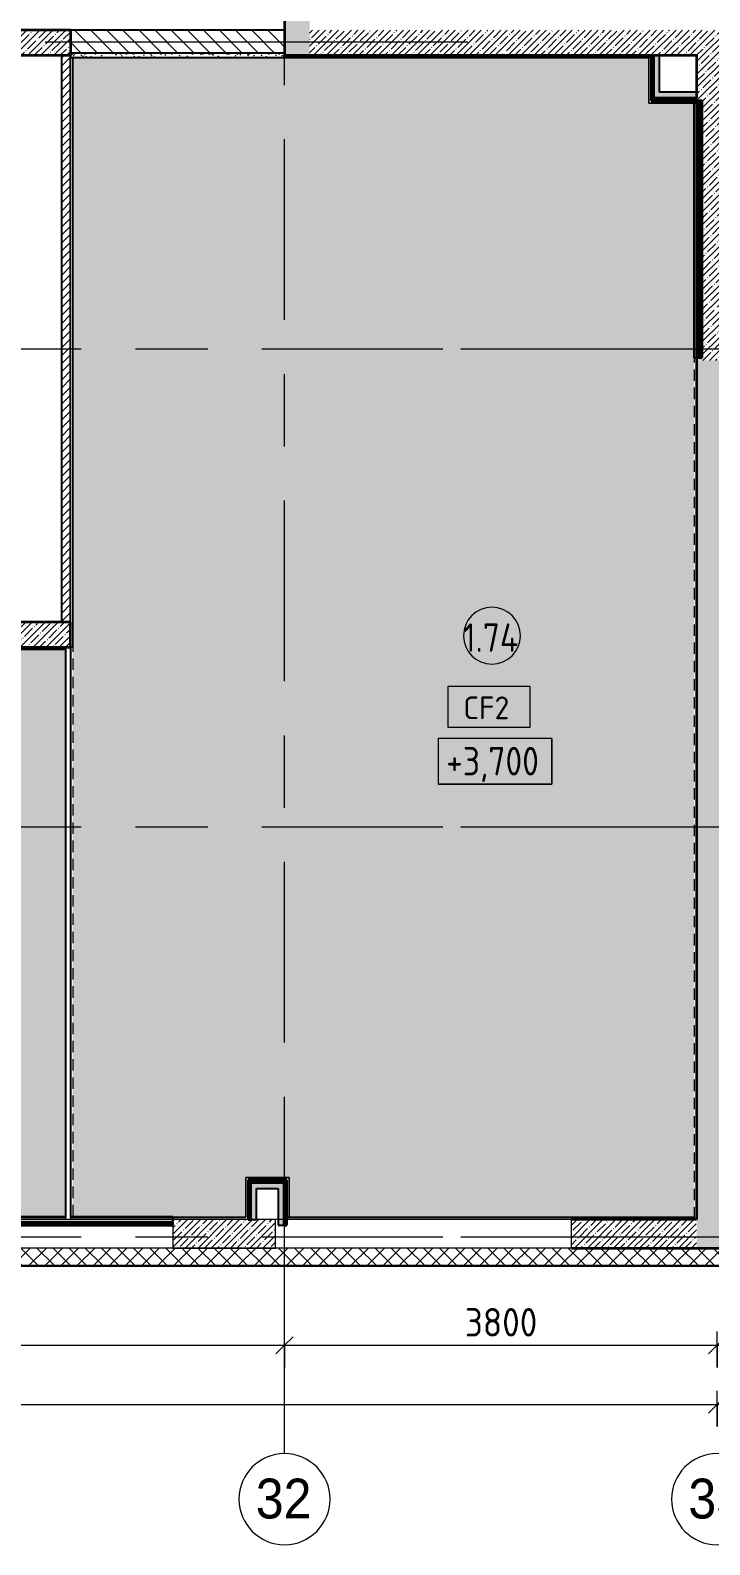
# Model space of a CAD drawing. Header units: millimetres. Extents: x 81676 to 276943, y -8553 to 29000.
# Drawn here: x 118977 to 124945, y -2706 to 10600 of the extents above; entities that cross this region are included whole.
import ezdxf

# ---------------------------------------------------------------- set-up
doc = ezdxf.new("R2010")
doc.units = ezdxf.units.MM
doc.linetypes.add('200_ШТРИХ__ш1_п0_6_', pattern=[160, 100, -60])
doc.linetypes.add('Осевая', pattern=[3175, 635, -476.25, 1587.5, -476.25])
for name, color, linetype, lineweight in [('A-ANNO-DIMS', 7, 'Continuous', 9), ('A-ANNO-DIMS-100', 7, 'Continuous', 9), ('A-AREA-IDEN', 7, 'Continuous', 9), ('A-CLNG-IDEN', 7, 'Continuous', 9), ('A-DETL-MBND', 7, '200_ШТРИХ__ш1_п0_6_', 9), ('A-DETL-MBND-1', 7, 'Continuous', 9), ('A-WALL', 7, 'Continuous', 9), ('G-ANNO-DIMS', 7, 'Continuous', 9), ('I-WALL', 7, 'Continuous', 9), ('S-COLS', 7, 'Continuous', 9), ('Оси', 7, 'Continuous', 9), ('Оси-1', 7, 'Continuous', 20), ('Оси-2', 7, 'Осевая', 9)]:
    doc.layers.add(name, color=color, linetype=linetype, lineweight=lineweight)
for name, color, linetype, lineweight, true_color in [('A-WALL-1', 7, 'Continuous', 35, 0x3c3c3c), ('A-WALL-2', 7, 'Continuous', 25, 0x3c3c3c), ('A-WALL-3', 7, 'Continuous', 13, 0x3c3c3c), ('A-WALL-FNSH-1', 7, 'Continuous', 9, 0x3c3c3c), ('A-WALL-FNSH-2', 7, 'Continuous', 13, 0x3c3c3c)]:
    doc.layers.add(name, color=color, linetype=linetype, lineweight=lineweight, true_color=true_color)
doc.styles.add('Arial', font='arial.ttf', dxfattribs={"width": 0.9, "height": 350})
doc.styles.add('GOST Common', font='GOST_Common.ttf', dxfattribs={"width": 0.9, "height": 250})
doc.styles.add('GOST Common_1', font='GOST_Common.ttf', dxfattribs={"height": 200})
doc.styles.add('ISOCPEUR', font='isocpeur.ttf', dxfattribs={"width": 0.9, "height": 250})
doc.dimstyles.new('ISO-2_5_0_9К_БОЛЬШОЙ', dxfattribs={"dimscale": 304.8, "dimtxt": 248.995294, "dimasz": 0.492126, "dimexe": 0.393701, "dimexo": 0.984252, "dimgap": 0, "dimtad": 1, "dimdec": 0, "dimrnd": 10, "dimzin": 0, "dimdsep": 46, "dimtxsty": 'ISOCPEUR', "dimblk1": 'OBLIQUE', "dimblk2": 'OBLIQUE', "dimsah": 1, "dimcen": 0.09, "dimdle": 0.393701, "dimazin": 0, "dimtfac": 1, "dimtdec": 4, "dimtix": 1, "dimtmove": 0, "dimatfit": 3, "dimfxl": 1, "dimtvp": 1, "dimtolj": 1, "dimtzin": 0, "dimarcsym": 2})
pattern_1 = [(45, (0, 0), (-57.024626, 57.024626), []), (45, (57.025, 0), (-57.024626, 57.024626), [100.806, -20.161, 3.353, -16.808])]
pattern_2 = [(45, (0, 0), (-106.06602, 106.06602), []), (135, (0, 0), (-106.06602, -106.06602), [])]

# ---------------------------------------------------------------- blocks, each defined once
blk = doc.blocks.new('Ось сетки - D8-29747960-План потолков с обозначением видов отделки и геометрии 1 этажа в осях 23_1-33')
at = {"layer": 'Оси-1'}
for start, end in [(360, 180), (180, 360)]:
    blk.add_arc((0, 0), 4, start, end, dxfattribs=at)
blk = doc.blocks.new('DIMBLOCK11-План потолков с обозначением видов отделки и геометрии 1 этажа в осях 23_1-33')
at = {"layer": 'A-ANNO-DIMS-100'}
for p, q in [((115960, -1148), (115960, -834)), ((121210, -1148), (121210, -834)), ((115960, -954), (121210, -954)), ((115960, -954), (115960, -1148)), ((121210, -954), (121210, -1148))]:
    blk.add_line(p, q, dxfattribs=at)
at = {"layer": 'A-ANNO-DIMS-100', "lineweight": 20}
for p, q in [((115960, -954), (116035, -879)), ((121210, -954), (121285, -879)), ((115960, -954), (115885, -1029)), ((121210, -954), (121135, -1029))]:
    blk.add_line(p, q, dxfattribs=at)
at = {"layer": 'A-ANNO-DIMS-100', "color": 0, "insert": (118269, -627), "char_height": 250, "width": 758.48, "attachment_point": 1, "line_spacing_factor": 1.149209, "style": 'ISOCPEUR'}
blk.add_mtext('5250', dxfattribs=at)
blk = doc.blocks.new('_Oblique')
at = {"color": 0, "linetype": 'ByBlock', "lineweight": -2}
blk.add_line((-0.5, -0.5), (0.5, 0.5), dxfattribs=at)
blk = doc.blocks.new('DIMBLOCK12-План потолков с обозначением видов отделки и геометрии 1 этажа в осях 23_1-33')
at = {"layer": 'A-ANNO-DIMS-100'}
for p, q in [((121210, -1148), (121210, -834)), ((125010, -1148), (125010, -834)), ((121210, -954), (125130, -954)), ((121210, -954), (121210, -1148)), ((125010, -954), (125010, -1148))]:
    blk.add_line(p, q, dxfattribs=at)
at = {"layer": 'A-ANNO-DIMS-100', "lineweight": 20}
for p, q in [((121210, -954), (121285, -879)), ((125010, -954), (125085, -879)), ((121210, -954), (121135, -1029)), ((125010, -954), (124935, -1029))]:
    blk.add_line(p, q, dxfattribs=at)
at = {"layer": 'A-ANNO-DIMS-100', "color": 0, "insert": (122794, -627), "char_height": 250, "width": 758.48, "attachment_point": 1, "line_spacing_factor": 1.149209, "style": 'ISOCPEUR'}
blk.add_mtext('3800', dxfattribs=at)
blk = doc.blocks.new('Марка_Помещения - Номер-25198446-План потолков с обозначением видов отделки и геометрии 1 этажа в осях 23_1-33')
at = {"layer": 'A-AREA-IDEN'}
for start, end in [(360, 180), (180, 360)]:
    blk.add_arc((0, 0), 2.5, start, end, dxfattribs=at)
blk = doc.blocks.new('DIMBLOCK26-План потолков с обозначением видов отделки и геометрии 1 этажа в осях 23_1-33')
at = {"layer": 'A-ANNO-DIMS-100'}
for p, q in [((84560, -1669), (84560, -1355)), ((125010, -1669), (125010, -1355)), ((84440, -1475), (125130, -1475)), ((84560, -1475), (84560, -1669)), ((125010, -1475), (125010, -1669))]:
    blk.add_line(p, q, dxfattribs=at)
at = {"layer": 'A-ANNO-DIMS-100', "lineweight": 20}
for p, q in [((84560, -1475), (84635, -1400)), ((125010, -1475), (125085, -1400)), ((84560, -1475), (84485, -1550)), ((125010, -1475), (124935, -1550))]:
    blk.add_line(p, q, dxfattribs=at)
at = {"layer": 'A-ANNO-DIMS-100', "color": 0, "insert": (104366, -1149), "char_height": 250, "width": 1005.56, "attachment_point": 1, "line_spacing_factor": 1.149209, "style": 'ISOCPEUR'}
blk.add_mtext('40450', dxfattribs=at)
blk = doc.blocks.new('М_потолков - Марка_ Имя типа-25382930-План потолков с обозначением видов отделки и геометрии 1 этажа в осях 23_1-33')
at = {"layer": 'A-CLNG-IDEN'}
for p, q in [((3.625, 1.984375), (-3.625, 1.984375)), ((-3.625, 1.984375), (-3.625, -1.59375)), ((3.625, -1.59375), (3.625, 1.984375)), ((-3.625, -1.59375), (3.625, -1.59375))]:
    blk.add_line(p, q, dxfattribs=at)
blk = doc.blocks.new('Высотные отметки - 10х4_h_-17668695-План потолков с обозначением видов отделки и геометрии 1 этажа в осях 23_1-33')
at = {"layer": 'G-ANNO-DIMS'}
for p, q in [((-5, 4), (-5, 0)), ((5, 4), (-5, 4)), ((5, 4), (-5, 4)), ((-5, 4), (-5, 0)), ((5, 4), (5, 0)), ((5, 0), (5, 4)), ((5, 0), (-5, 0)), ((-5, 0), (5, 0))]:
    blk.add_line(p, q, dxfattribs=at)

msp = doc.modelspace()

# ---------------------------------------------------------------- hatches: boundary and pattern name
at = {"layer": 'A-DETL-MBND-1'}
h = msp.add_hatch(color=256, dxfattribs=at)
h.paths.add_polyline_path([(120451.6, 170), (120869, 170), (120869, 521), (121249, 521), (121249, 170), (124810, 170), (124810, 7721), (124805, 7721), (124805, 9959), (124410, 9959), (124410, 10360), (119350, 10360), (119350, 175), (120230, 175), (120230, 170)])
h.paths.add_polyline_path([(112890, 170), (115960, 170), (115960, 520), (116430, 520), (116430, 170), (118830, 171), (118830, 175), (119290, 175), (119290, 5160), (111910, 5160), (111910, 6600), (109770, 6600), (109770, 175), (112510, 175), (112510, 520), (112890, 520), (112890, 446.1)])
at = {"layer": 'A-WALL'}
h = msp.add_hatch(dxfattribs=at)
h.set_pattern_fill('FP_4', color=256, style=0, pattern_type=2)
h.set_pattern_definition([(45, (0, 0), (-70.71068, 70.71068), []), (135, (0, 0), (-70.71068, -70.71068), [])])
h.paths.add_polyline_path([(125080, -250), (125080, -100), (89210, -100), (89210, -250), (121783, -250)])
at = {"layer": 'I-WALL'}
h = msp.add_hatch(dxfattribs=at)
h.set_pattern_fill('FP_1', color=256, style=0, pattern_type=2)
h.set_pattern_definition(pattern_1)
h.paths.add_polyline_path([(121210, 10380), (121430, 10380), (121430, 13400), (121210, 13400), (121210, 10400)])
h.paths.add_polyline_path([(121430, 13900), (121430, 18600), (121210, 18600), (121210, 13900), (121222, 13900)])
h = msp.add_hatch(dxfattribs=at)
h.set_pattern_fill('FP_3', color=256, style=0, pattern_type=2)
h.set_pattern_definition([(135, (0, 0), (-70.71068, -70.71068), [])])
h.paths.add_polyline_path([(119330, 10400), (121210, 10400), (121210, 10600), (119330, 10600)])
h.paths.add_polyline_path([(109670, 10400), (111930, 10400), (111930, 10600), (107350, 10600), (107350, 10400), (108469.2, 10400)])
h = msp.add_hatch(dxfattribs=at)
h.set_pattern_fill('FP_1', color=256, style=0, pattern_type=2)
h.set_pattern_definition(pattern_1)
h.paths.add_polyline_path([(119120.3, 10380), (119330, 10380), (119330, 10600), (111930, 10600), (111930, 10380), (116457.5, 10380)])
h = msp.add_hatch(dxfattribs=at)
h.set_pattern_fill('FP_1', color=256, style=0, pattern_type=2)
h.set_pattern_definition(pattern_1)
h.paths.add_polyline_path([(124830, 10380), (125080, 10380), (125080, 10600), (121430, 10600), (121430, 10380), (124505, 10380)])
h = msp.add_hatch(dxfattribs=at)
h.set_pattern_fill('FP_2', color=256, style=0, pattern_type=2)
h.set_pattern_definition([(45, (0, 0), (-35.35534, 35.35534), [])])
h.paths.add_polyline_path([(119250, 5400), (119330, 5400), (119330, 10380), (119250, 10380), (119250, 8596.8)])
h = msp.add_hatch(dxfattribs=at)
h.set_pattern_fill('FP_21', color=256, style=0, pattern_type=2)
h.set_pattern_definition([(0, (0, 0), (121.92, 30.48), [10.058, -81.382, 10.058, -81.382, -487.68]), (0, (0, 0), (121.92, 30.48), [-182.88, 10.058, -172.822, 10.058, -81.382, -213.36]), (0, (0, 0), (121.92, 30.48), [-457.2, 10.058, -50.902, 10.058, -142.342]), (120, (45.72, 15.24), (-87.356454, 90.345817), [10.058, -81.382, 10.058, -81.382, -487.68]), (120, (45.72, 15.24), (-87.356454, 90.345817), [-182.88, 10.058, -172.822, 10.058, -81.382, -213.36]), (120, (45.72, 15.24), (-87.356454, 90.345817), [-457.2, 10.058, -50.902, 10.058, -142.342]), (240, (60.96, 76.2), (-34.563546, -120.825817), [10.058, -81.382, 10.058, -81.382, -487.68]), (240, (60.96, 76.2), (-34.563546, -120.825817), [-182.88, 10.058, -172.822, 10.058, -81.382, -213.36]), (240, (60.96, 76.2), (-34.563546, -120.825817), [-457.2, 10.058, -50.902, 10.058, -142.342])])
h.paths.add_polyline_path([(119350, 10360), (121210, 10360), (121210, 10400), (119330, 10400), (119330, 10360)])
h = msp.add_hatch(dxfattribs=at)
h.set_pattern_fill('FP_31', color=256, style=0, pattern_type=2)
h.set_pattern_definition(pattern_2)
h.paths.add_polyline_path([(124442.5, 9980), (124442.5, 10380), (124430, 10380), (124430, 9980)])
h = msp.add_hatch(dxfattribs=at)
h.set_pattern_fill('FP_31', color=256, style=0, pattern_type=2)
h.set_pattern_definition(pattern_2)
h.paths.add_polyline_path([(124445.8, 9992.5), (124455, 9992.5), (124455, 10380), (124442.5, 10380), (124442.5, 9992.5)])
for points in [[(124505, 10005), (124505, 10380), (124455, 10380), (124455, 10005)], [(124830, 10005), (124830, 10055), (124505, 10055), (124505, 10005)], [(124855, 7721), (124855, 9980), (124805, 9980), (124805, 7721)], [(121155, 425), (121155, 475), (120915, 475), (120915, 425), (120965, 425)], [(120915, 150), (120965, 150), (120965, 425), (120915, 425)], [(121205, 100), (121205, 475), (121155, 475), (121155, 100)], [(120230, 125), (120230, 175), (119330, 175), (119330, 150), (119290, 150), (119290, 175), (118830, 175), (118830, 125), (119120.3, 125)]]:
    msp.add_hatch(color=256, dxfattribs=at).paths.add_polyline_path(points)
h = msp.add_hatch(dxfattribs=at)
h.set_pattern_fill('FP_1', color=256, style=0, pattern_type=2)
h.set_pattern_definition(pattern_1)
h.paths.add_polyline_path([(124830, 7700), (125080, 7700), (125080, 10380), (124830, 10380), (124830, 8596.8)])
h = msp.add_hatch(dxfattribs=at)
h.set_pattern_fill('FP_31', color=256, style=0, pattern_type=2)
h.set_pattern_definition(pattern_2)
h.paths.add_polyline_path([(124505, 9980), (124830, 9980), (124830, 9992.5), (124442.5, 9992.5), (124442.5, 9980), (124455, 9980)])
h = msp.add_hatch(dxfattribs=at)
h.set_pattern_fill('FP_31', color=256, style=0, pattern_type=2)
h.set_pattern_definition(pattern_2)
h.paths.add_polyline_path([(124455, 9992.5), (124830, 9992.5), (124830, 10005), (124455, 10005)])
h = msp.add_hatch(dxfattribs=at)
h.set_pattern_fill('FP_31', color=256, style=0, pattern_type=2)
h.set_pattern_definition(pattern_2)
h.paths.add_polyline_path([(124867.5, 7721), (124867.5, 9980), (124855, 9980), (124855, 7721)])
h = msp.add_hatch(dxfattribs=at)
h.set_pattern_fill('FP_31', color=256, style=0, pattern_type=2)
h.set_pattern_definition(pattern_2)
h.paths.add_polyline_path([(124867.5, 7721), (124880, 7721), (124880, 9980), (124867.5, 9980), (124867.5, 8596.8)])
h = msp.add_hatch(dxfattribs=at)
h.set_pattern_fill('FP_1', color=256, style=0, pattern_type=2)
h.set_pattern_definition(pattern_1)
h.paths.add_polyline_path([(125080, -100), (125080, 7700), (124830, 7700), (124830, -100)])
h = msp.add_hatch(dxfattribs=at)
h.set_pattern_fill('FP_1', color=256, style=0, pattern_type=2)
h.set_pattern_definition(pattern_1)
h.paths.add_polyline_path([(119330, 5180), (119330, 5400), (111930, 5400), (111930, 5180), (119290, 5180)])
h = msp.add_hatch(dxfattribs=at)
h.set_pattern_fill('FP_31', color=256, style=0, pattern_type=2)
h.set_pattern_definition(pattern_2)
h.paths.add_polyline_path([(121217.5, 487.5), (121217.5, 500), (120890, 500), (120890, 487.5), (121205, 487.5)])
h = msp.add_hatch(dxfattribs=at)
h.set_pattern_fill('FP_31', color=256, style=0, pattern_type=2)
h.set_pattern_definition(pattern_2)
h.paths.add_polyline_path([(120890, 150), (120902.5, 150), (120902.5, 487.5), (120890, 487.5), (120890, 425)])
h = msp.add_hatch(dxfattribs=at)
h.set_pattern_fill('FP_31', color=256, style=0, pattern_type=2)
h.set_pattern_definition(pattern_2)
h.paths.add_polyline_path([(120902.5, 475), (121205, 475), (121205, 487.5), (120902.5, 487.5)])
h = msp.add_hatch(dxfattribs=at)
h.set_pattern_fill('FP_31', color=256, style=0, pattern_type=2)
h.set_pattern_definition(pattern_2)
h.paths.add_polyline_path([(120902.5, 150), (120915, 150), (120915, 475), (120902.5, 475), (120902.5, 425)])
h = msp.add_hatch(dxfattribs=at)
h.set_pattern_fill('FP_31', color=256, style=0, pattern_type=2)
h.set_pattern_definition(pattern_2)
h.paths.add_polyline_path([(121205, 100), (121217.5, 100), (121217.5, 487.5), (121205, 487.5), (121205, 446.1)])
h = msp.add_hatch(dxfattribs=at)
h.set_pattern_fill('FP_31', color=256, style=0, pattern_type=2)
h.set_pattern_definition(pattern_2)
h.paths.add_polyline_path([(121217.5, 100), (121230, 100), (121230, 500), (121217.5, 500), (121217.5, 446.1)])
h = msp.add_hatch(dxfattribs=at)
h.set_pattern_fill('FP_1', color=256, style=0, pattern_type=2)
h.set_pattern_definition(pattern_1)
h.paths.add_polyline_path([(124830, -100), (124830, 150), (123730, 150), (123730, -100)])
h = msp.add_hatch(dxfattribs=at)
h.set_pattern_fill('FP_31', color=256, style=0, pattern_type=2)
h.set_pattern_definition(pattern_2)
h.paths.add_polyline_path([(118830, 112.5), (120230, 112.5), (120230, 125), (118830, 125)])
h = msp.add_hatch(dxfattribs=at)
h.set_pattern_fill('FP_31', color=256, style=0, pattern_type=2)
h.set_pattern_definition(pattern_2)
h.paths.add_polyline_path([(119120.3, 100), (120230, 100), (120230, 112.5), (118830, 112.5), (118830, 100)])
at = {"layer": 'S-COLS'}
h = msp.add_hatch(dxfattribs=at)
h.set_pattern_fill('FP_1', color=256, style=0, pattern_type=2)
h.set_pattern_definition(pattern_1)
h.paths.add_polyline_path([(120230, -100), (121130, -100), (121130, 150), (120230, 150)])

# ---------------------------------------------------------------- linework, layer by layer
at = {"layer": 'A-DETL-MBND'}
for p, q in [((124410, 9959), (124410, 10380)), ((119350, 10360), (119350, 175)), ((124410, 10360), (121210, 10360)), ((124430, 10360), (124410, 10360)), ((124805, 9960), (124410, 9960)), ((124805, 9959), (124410, 9959)), ((124810, 160), (124810, 7721)), ((119290, 5160), (111910, 5160)), ((119330, 5180), (119350, 5180)), ((120869, 170), (120869, 521)), ((120869, 521), (121249, 521)), ((120870, 170), (120870, 520)), ((120870, 520), (121249, 520)), ((121249, 521), (121249, 170)), ((120230, 170), (120869, 170)), ((121230, 171), (121249, 171)), ((121249, 170), (124810, 170)), ((124830, 160), (124810, 160))]:
    msp.add_line(p, q, dxfattribs=at)
at = {"layer": 'A-WALL'}
for p, q in [((124455, 10380), (124430, 10380)), ((124442.5, 9992.5), (124442.5, 10380)), ((124830, 9992.5), (124442.5, 9992.5)), ((124830, 9980), (124830, 10005)), ((124867.5, 7721), (124867.5, 9980)), ((119350, 5180), (119351, 5180)), ((120902.5, 487.5), (121217.5, 487.5)), ((120902.5, 150), (120902.5, 487.5)), ((121217.5, 487.5), (121217.5, 100)), ((119290, 150), (119290, 170)), ((119330, 150), (119290, 150)), ((119330, 170), (119330, 150)), ((123730, -100), (123730, 150)), ((120230, 112.5), (118830, 112.5)), ((89210, -250), (125230, -250))]:
    msp.add_line(p, q, dxfattribs=at)
at = {"layer": 'A-WALL-1'}
for p, q in [((121210, 13400), (121210, 10380)), ((119330, 10600), (111930, 10600)), ((119330, 10600), (119330, 10380)), ((111930, 10380), (119330, 10380)), ((121210, 10380), (124430, 10380)), ((124430, 10380), (124430, 9980)), ((124455, 10380), (124830, 10380)), ((124455, 10005), (124455, 10380)), ((124830, 10380), (124830, 10005)), ((124430, 9980), (124830, 9980)), ((124830, 10005), (124455, 10005)), ((124830, 9980), (124830, 150)), ((124880, 9980), (124855, 9980)), ((124855, 7721), (124855, 9980)), ((124880, 7721), (124880, 9980)), ((124855, 7721), (124880, 7721)), ((119330, 5400), (111930, 5400)), ((119330, 5180), (119330, 5400)), ((111930, 5180), (119330, 5180)), ((121230, 500), (120890, 500)), ((120890, 500), (120890, 150)), ((120915, 475), (121205, 475)), ((120915, 150), (120915, 475)), ((121205, 475), (121205, 100)), ((121230, 100), (121230, 500)), ((120890, 150), (120915, 150)), ((124830, 150), (123730, 150)), ((120230, 125), (118830, 125)), ((118830, 100), (120230, 100)), ((120230, 100), (120230, 125)), ((121205, 100), (121230, 100)), ((123730, -100), (125080, -100))]:
    msp.add_line(p, q, dxfattribs=at)
at = {"layer": 'A-WALL-2'}
for p, q in [((121210, 10600), (119330, 10600)), ((119250, 10380), (119250, 5400)), ((121210, 10400), (119330, 10400)), ((119330, 10400), (119330, 10360)), ((119330, 5400), (119330, 10380)), ((121210, 10360), (121210, 10380)), ((124505, 10055), (124505, 10380)), ((119330, 10360), (121210, 10360)), ((124830, 10055), (124505, 10055)), ((124805, 9980), (124805, 7721)), ((124855, 9980), (124830, 9980)), ((124805, 7721), (124855, 7721)), ((119290, 170), (119290, 5180)), ((119330, 5180), (119330, 170)), ((120965, 425), (121155, 425)), ((120965, 150), (120965, 425)), ((121155, 425), (121155, 100)), ((119290, 175), (118830, 175)), ((120230, 175), (119330, 175)), ((120230, 125), (120230, 175)), ((120915, 150), (120965, 150)), ((121155, 100), (121205, 100))]:
    msp.add_line(p, q, dxfattribs=at)
at = {"layer": 'A-WALL-3'}
msp.add_line((123730, -100), (108030, -100), dxfattribs=at)
at = {"layer": 'A-WALL-FNSH-1'}
msp.add_line((89202, -258), (125238, -258), dxfattribs=at)
at = {"layer": 'A-WALL-FNSH-2'}
for p, q in [((119350, 10360), (119350, 5180)), ((119351, 5179), (119351, 10359)), ((119351, 10359), (124405.5, 10359)), ((124405.5, 10360), (121210, 10360)), ((124405.5, 10359), (124405.5, 10360)), ((124410, 10359.5), (124409, 10359.5)), ((124409, 10359.5), (124409, 9959)), ((124410, 9960), (124410, 10359.5)), ((124409, 9959), (124830, 9959)), ((124830, 9960), (124410, 9960)), ((111909, 5159), (119289, 5159)), ((119290, 5160), (111910, 5160)), ((119289, 5159), (119289, 171)), ((119350, 5180), (119330, 5180)), ((119351, 5179), (119330, 5179)), ((119331, 171), (119331, 5179)), ((120869, 521), (120869, 171)), ((121251, 521), (120869, 521)), ((120870, 170), (120870, 520)), ((120870, 520), (121250, 520)), ((121250, 520), (121250, 171)), ((121251, 171), (121251, 521)), ((116430, 170), (119290, 170)), ((119289, 171), (116431, 171)), ((119330, 170), (120870, 170)), ((120869, 171), (119331, 171)), ((121250, 171), (121230, 171)), ((121230, 170), (124809, 170)), ((124809, 171), (121251, 171)), ((124809, 170), (124809, 171)), ((89207, -253), (125233, -253))]:
    msp.add_line(p, q, dxfattribs=at)
at = {"layer": 'I-WALL'}
for p, q in [((119290, 150), (112870, 150)), ((123730, 150), (119330, 150))]:
    msp.add_line(p, q, dxfattribs=at)
at = {"layer": 'S-COLS'}
for p, q in [((121130, 150), (120230, 150)), ((120230, 150), (120230, -100)), ((121130, -100), (121130, 150)), ((120230, -100), (121130, -100))]:
    msp.add_line(p, q, dxfattribs=at)
at = {"layer": 'Оси'}
for p, q in [((120319, 10500), (122819, 10500)), ((122760, 7800), (125260, 7800)), ((122760, 3600), (125260, 3600)), ((121210, -1906.3), (121210, 593.7)), ((122760, 0), (125260, 0))]:
    msp.add_line(p, q, dxfattribs=at)
at = {"layer": 'Оси-2'}
for p, q in [((121210, 593.7), (121210, 19415.1)), ((86245.6, 10500), (120319, 10500)), ((84975.6, 7800), (122760, 7800)), ((84975.6, 3600), (122760, 3600)), ((84975.6, 0), (122760, 0))]:
    msp.add_line(p, q, dxfattribs=at)

# ---------------------------------------------------------------- block references
at = {"layer": 'A-AREA-IDEN', "xscale": 99.99999999999993, "yscale": 99.99999999999993, "zscale": 99.99999999999993}
msp.add_blockref('Марка_Помещения - Номер-25198446-План потолков с обозначением видов отделки и геометрии 1 этажа в осях 23_1-33', (123031.7, 5280.3), dxfattribs=at)
at = {"layer": 'A-CLNG-IDEN', "xscale": 99.99999999999993, "yscale": 99.99999999999993, "zscale": 99.99999999999993}
msp.add_blockref('М_потолков - Марка_ Имя типа-25382930-План потолков с обозначением видов отделки и геометрии 1 этажа в осях 23_1-33', (123006.7, 4637.1), dxfattribs=at)
at = {"layer": 'G-ANNO-DIMS', "xscale": 99.99999999999993, "yscale": 99.99999999999993, "zscale": 99.99999999999993}
msp.add_blockref('Высотные отметки - 10х4_h_-17668695-План потолков с обозначением видов отделки и геометрии 1 этажа в осях 23_1-33', (123058.7, 3976.3), dxfattribs=at)
at = {"layer": 'Оси-1', "xscale": 99.99999999999993, "yscale": 99.99999999999993, "zscale": 99.99999999999993}
for p in [(121210, -2306.3), (125010, -2306.3)]:
    msp.add_blockref('Ось сетки - D8-29747960-План потолков с обозначением видов отделки и геометрии 1 этажа в осях 23_1-33', p, dxfattribs=at)

# ---------------------------------------------------------------- texts
at = {"layer": 'A-AREA-IDEN', "insert": (122780.8, 5388.9), "char_height": 250, "width": 627.721, "attachment_point": 1, "style": 'GOST Common'}
msp.add_mtext('1.74', dxfattribs=at)
at = {"layer": 'A-CLNG-IDEN', "insert": (122780.9, 4746.9), "char_height": 200, "width": 529.114, "attachment_point": 1, "style": 'GOST Common_1'}
msp.add_mtext('CF2', dxfattribs=at)
at = {"layer": 'G-ANNO-DIMS', "insert": (122630, 4303.1), "char_height": 250, "width": 1028.823, "attachment_point": 1, "line_spacing_factor": 1.022761, "style": 'GOST Common'}
msp.add_mtext('+3,700', dxfattribs=at)
at = {"layer": 'Оси', "char_height": 350, "width": 606.076, "attachment_point": 1, "style": 'Arial'}
for s, insert in [('32', (120957.4, -2125.6)), ('33', (124757.4, -2125.6))]:
    msp.add_mtext(s, dxfattribs=dict(at, insert=insert))

# ---------------------------------------------------------------- dimensions: what is measured, and where the dimension line sits
at = {"layer": 'A-ANNO-DIMS'}
for base, p1, p2, override, picture, middle in [((121210, -953.7), (115960, -847.7), (121210, -847.7), {"dimpost": '<>', "dimfxl": 5250}, 'DIMBLOCK11-План потолков с обозначением видов отделки и геометрии 1 этажа в осях 23_1-33', (118585, -828.7)), ((125010, -953.7), (121210, -847.7), (125010, -847.7), {"dimpost": '<>', "dimfxl": 3800}, 'DIMBLOCK12-План потолков с обозначением видов отделки и геометрии 1 этажа в осях 23_1-33', (123110, -828.7)), ((125010, -1475.1), (84560, -1369.1), (125010, -1369.1), {"dimpost": '<>', "dimfxl": 40450}, 'DIMBLOCK26-План потолков с обозначением видов отделки и геометрии 1 этажа в осях 23_1-33', (104785, -1350.1))]:
    dim = msp.add_linear_dim(base=base, p1=p1, p2=p2, dimstyle='ISO-2_5_0_9К_БОЛЬШОЙ', override=override, dxfattribs=at)
    dim.commit()
    dim.dimension.update_dxf_attribs({"geometry": picture, "text_midpoint": middle})

doc.saveas('drawing.dxf')
